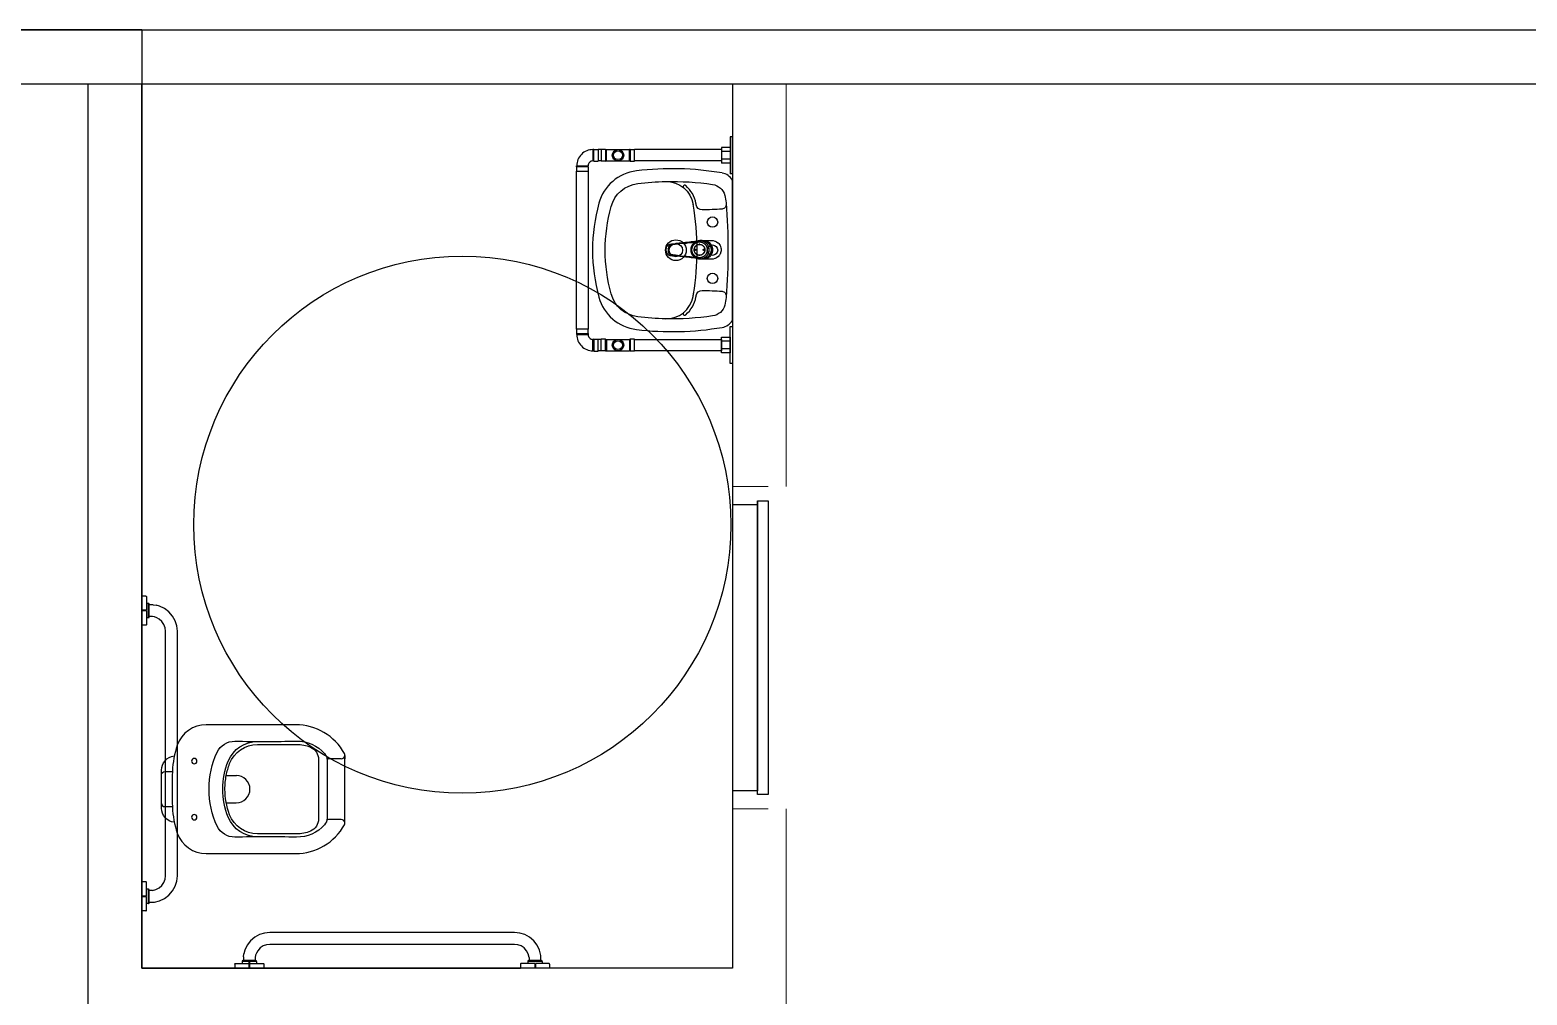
# Model space of a CAD drawing. Header units: inches. Extents: x -55 to 600, y -103 to 167.
# Drawn here: x 403.546 to 407.728, y 60.356 to 63.051 of the extents above; entities that cross this region are included whole.
import ezdxf

# ---------------------------------------------------------------- set-up
doc = ezdxf.new("R2010")
doc.units = ezdxf.units.IN
doc.header["$MEASUREMENT"] = 0
doc.linetypes.add('CONTINU', pattern=[0])
doc.layers.add('01', color=7, linetype='Continuous')

msp = doc.modelspace()

# ---------------------------------------------------------------- linework, layer by layer
for p, q in [((385.5511, 63.0509), (443.0511, 63.0509)), ((399.499, 63.0509), (403.8582, 63.0509)), ((403.8582, 63.0509), (399.499, 63.0509)), ((403.8582, 63.0509), (403.8582, 60.4309)), ((385.5511, 62.9009), (443.0511, 62.9009)), ((403.7082, 62.9009), (403.7082, 57.6609)), ((403.8582, 62.9009), (403.8582, 60.4309))]:
    msp.add_line(p, q)
at = {"color": 0}
for p, q in [((405.5082, 62.7524), (405.5022, 62.7524)), ((405.5022, 62.7524), (405.5022, 62.6494)), ((405.1211, 62.7175), (405.1186, 62.7168)), ((405.1186, 62.7168), (405.1186, 62.6851)), ((405.1211, 62.6844), (405.1186, 62.6851)), ((405.1211, 62.6844), (405.1211, 62.7175)), ((405.1211, 62.7175), (405.1331, 62.7175)), ((405.1331, 62.7175), (405.1331, 62.6844)), ((405.1421, 62.7168), (405.1331, 62.7168)), ((405.1421, 62.685), (405.1331, 62.685)), ((405.1541, 62.7175), (405.1421, 62.7175)), ((405.1421, 62.7175), (405.1421, 62.6844)), ((405.1541, 62.7175), (405.1541, 62.6844)), ((405.1541, 62.7175), (405.1566, 62.7168)), ((405.1541, 62.6844), (405.1566, 62.685)), ((405.1566, 62.685), (405.1566, 62.7168)), ((405.1566, 62.7168), (405.2206, 62.7168)), ((405.1566, 62.685), (405.2206, 62.685)), ((405.2231, 62.7175), (405.2206, 62.7168)), ((405.2206, 62.685), (405.2206, 62.7168)), ((405.223, 62.6844), (405.2206, 62.685)), ((405.2231, 62.7175), (405.2351, 62.7175)), ((405.2231, 62.7175), (405.2231, 62.6844)), ((405.2351, 62.6844), (405.2351, 62.7175)), ((405.4782, 62.7168), (405.2351, 62.7168)), ((405.4782, 62.685), (405.2351, 62.685)), ((405.5022, 62.7228), (405.4782, 62.7228)), ((405.4782, 62.7228), (405.4782, 62.679)), ((405.5022, 62.7119), (405.4782, 62.7119)), ((405.5022, 62.69), (405.4782, 62.69)), ((405.0725, 62.6689), (405.0732, 62.6715)), ((405.1057, 62.6689), (405.0725, 62.6689)), ((405.0725, 62.6689), (405.0725, 62.6569)), ((405.0725, 62.6569), (405.1057, 62.6569)), ((405.0732, 62.6715), (405.105, 62.6715)), ((405.1057, 62.6689), (405.105, 62.6715)), ((405.1057, 62.6689), (405.1057, 62.6569)), ((405.1211, 62.6844), (405.1331, 62.6844)), ((405.1541, 62.6844), (405.1421, 62.6844)), ((405.2231, 62.6844), (405.2351, 62.6844)), ((405.5022, 62.679), (405.4782, 62.679)), ((405.5082, 62.6494), (405.5022, 62.6494)), ((405.0725, 62.2029), (405.0732, 62.2004)), ((405.0732, 62.2004), (405.105, 62.2004)), ((405.1057, 62.2029), (405.105, 62.2004)), ((405.1211, 62.1875), (405.1186, 62.1868)), ((405.1186, 62.155), (405.1186, 62.1868)), ((405.1211, 62.1875), (405.1211, 62.1543)), ((405.1211, 62.1875), (405.1331, 62.1875)), ((405.1331, 62.1543), (405.1331, 62.1875)), ((405.1421, 62.1868), (405.1331, 62.1868)), ((405.1421, 62.1544), (405.1421, 62.1875)), ((405.1541, 62.1875), (405.1421, 62.1875)), ((405.1541, 62.1875), (405.1566, 62.1868)), ((405.1541, 62.1544), (405.1541, 62.1875)), ((405.1566, 62.1868), (405.2206, 62.1868)), ((405.1566, 62.1868), (405.1566, 62.155)), ((405.223, 62.1874), (405.2206, 62.1868)), ((405.2206, 62.1868), (405.2206, 62.155)), ((405.2231, 62.1544), (405.2231, 62.1875)), ((405.1211, 62.1543), (405.1186, 62.155)), ((405.1211, 62.1543), (405.1331, 62.1543)), ((405.1421, 62.155), (405.1331, 62.155)), ((405.1541, 62.1544), (405.1421, 62.1544)), ((405.1541, 62.1544), (405.1566, 62.155)), ((405.1566, 62.155), (405.2206, 62.155)), ((405.2231, 62.1544), (405.2206, 62.155)), ((405.5022, 62.1819), (405.4782, 62.1819)), ((405.5022, 62.16), (405.4782, 62.16))]:
    msp.add_line(p, q, dxfattribs=at)
at = {"ltscale": 3}
msp.add_line((405.5082, 62.6494), (405.5082, 62.7524), dxfattribs=at)
for points in [[(398.1482, 62.9009), (403.7082, 62.9009)], [(403.8582, 62.9009), (405.5082, 62.9009)], [(405.6582, 62.9009), (407.7279, 62.9009)]]:
    msp.add_lwpolyline(points)
for points in [[(405.0732, 62.6569), (405.105, 62.6569), (405.105, 62.2149), (405.0732, 62.2149)], [(405.2231, 62.1544), (405.2351, 62.1544), (405.2351, 62.1875), (405.2231, 62.1875)], [(405.2351, 62.1868), (405.4782, 62.1868), (405.4782, 62.155), (405.2351, 62.155)]]:
    msp.add_lwpolyline(points, close=True, dxfattribs=at)
for points in [[(405.4793, 62.6515, 0.072907), (405.24, 62.6574, 0.3044), (405.1352, 62.567, 0.067106), (405.1175, 62.4359, 0.067106), (405.1352, 62.3048, 0.3044), (405.24, 62.2144, 0.072907), (405.4793, 62.2204)], [(405.4797, 62.2204, 0.219089), (405.5082, 62.24), (405.5082, 62.4359), (405.5082, 62.6319, 0.219089), (405.4797, 62.6514)], [(405.3217, 62.6276, -0.375471), (405.3986, 62.5634)], [(405.4909, 62.5641, -0.414698), (405.4794, 62.5508, -0.016843), (405.4237, 62.5484, -0.366077), (405.4073, 62.5621, 0.001782), (405.4064, 62.5668, 0.174065), (405.3777, 62.6161, 1.00211), (405.3719, 62.6102)], [(405.3996, 62.3142, 0.045632), (405.4094, 62.4359, 0.048033), (405.3985, 62.564)], [(405.3217, 62.2442, 0.368026), (405.3983, 62.3065, 0.004431), (405.4003, 62.3182)], [(405.3719, 62.2616, 1.00211), (405.3777, 62.2557, 0.174065), (405.4064, 62.305, 0.001782), (405.4073, 62.3098, -0.366077), (405.4237, 62.3234, -0.016844), (405.4794, 62.3211, -0.414698), (405.4909, 62.3077)]]:
    msp.add_lwpolyline(points, format="xyb")
for points in [[(405.4958, 62.4359, -0.019965), (405.4905, 62.3039, -0.043001), (405.487, 62.2828, -0.302465), (405.4529, 62.2522, -0.041693), (405.3217, 62.2442, -0.024671), (405.244, 62.2498, -0.304374), (405.1693, 62.3143, -0.067046), (405.1529, 62.4359, -0.067046), (405.1693, 62.5576, -0.304374), (405.244, 62.622, -0.02467), (405.3217, 62.6276, -0.041693), (405.4529, 62.6196, -0.302465), (405.487, 62.589, -0.043001), (405.4905, 62.568, -0.019965)], [(405.4671, 62.5145, -1), (405.4381, 62.5145, -1)], [(405.3793, 62.4359, -1), (405.3213, 62.4359, -1)], [(405.3689, 62.4359, -1), (405.3317, 62.4359, -1)], [(405.4671, 62.4359, -1), (405.4381, 62.4359, -1)], [(405.4671, 62.3573, -1), (405.4381, 62.3573, -1)]]:
    msp.add_lwpolyline(points, format="xyb", close=True)
at = {"linetype": 'CONTINU'}
for points in [[(405.324, 62.4307), (405.3238, 62.4316), (405.3237, 62.4324), (405.3236, 62.4333), (405.3236, 62.4341), (405.3236, 62.4351), (405.3236, 62.436), (405.3236, 62.437), (405.3236, 62.4379), (405.3236, 62.4389), (405.3236, 62.4398), (405.3236, 62.4406), (405.3237, 62.4415), (405.3238, 62.4423), (405.324, 62.4433), (405.3243, 62.4441), (405.3245, 62.4447), (405.3246, 62.445), (405.3249, 62.4456), (405.325, 62.4458), (405.3254, 62.4466), (405.3259, 62.4473), (405.3262, 62.4477), (405.3264, 62.448), (405.3267, 62.4483), (405.327, 62.4486), (405.3276, 62.4492), (405.3283, 62.4498), (405.3287, 62.4501), (405.3289, 62.4503), (405.3291, 62.4504), (405.3296, 62.4507), (405.3302, 62.4511), (405.331, 62.4515), (405.3317, 62.4519)], [(405.3237, 62.4332), (405.3236, 62.4336), (405.3236, 62.4341), (405.3236, 62.4347), (405.3236, 62.4355), (405.3236, 62.4361), (405.3236, 62.437), (405.3236, 62.4385), (405.3236, 62.4392), (405.3236, 62.4398), (405.3236, 62.4403), (405.3237, 62.4407)], [(405.3237, 62.4415), (405.3238, 62.4418), (405.3238, 62.4421), (405.3239, 62.4424), (405.324, 62.4433)], [(405.3297, 62.4433), (405.3295, 62.4428), (405.3294, 62.4425), (405.3294, 62.4423), (405.3293, 62.4418), (405.3292, 62.4412), (405.3291, 62.4407), (405.3291, 62.4404), (405.3291, 62.44), (405.3291, 62.4395), (405.3291, 62.4392), (405.3291, 62.4389), (405.3291, 62.4377), (405.3291, 62.437), (405.3291, 62.4366), (405.3291, 62.4357), (405.3291, 62.4351), (405.3291, 62.4347), (405.3291, 62.4344), (405.3291, 62.434), (405.3291, 62.4335), (405.3291, 62.4332), (405.3292, 62.4327), (405.3293, 62.4322), (405.3294, 62.4317), (405.3294, 62.4314), (405.3295, 62.4311), (405.3297, 62.4306)], [(405.3303, 62.4448), (405.3305, 62.4453), (405.3308, 62.4458), (405.3311, 62.4462), (405.3313, 62.4466), (405.3316, 62.447), (405.3318, 62.4473), (405.332, 62.4474), (405.3323, 62.4478), (405.3324, 62.448), (405.3327, 62.4482), (405.3331, 62.4486), (405.3336, 62.449), (405.3341, 62.4493), (405.3345, 62.4496), (405.3346, 62.4497), (405.335, 62.4499), (405.3354, 62.4501), (405.3358, 62.4503), (405.3362, 62.4505)], [(405.3326, 62.4522), (405.3334, 62.4524), (405.3342, 62.4526), (405.3351, 62.4528), (405.3358, 62.4529), (405.3377, 62.453), (405.3395, 62.4532), (405.3413, 62.4534), (405.3431, 62.4535), (405.3455, 62.4538), (405.3479, 62.454)], [(405.3571, 62.4532), (405.353, 62.4527), (405.3512, 62.4525), (405.3493, 62.4523), (405.3473, 62.4521), (405.3454, 62.4519), (405.3434, 62.4517), (405.3415, 62.4515), (405.3395, 62.4513), (405.3389, 62.4512), (405.3383, 62.4511), (405.3378, 62.451), (405.3372, 62.4509)], [(405.399, 62.4596), (405.3977, 62.4594), (405.3963, 62.4592), (405.3956, 62.4592), (405.3942, 62.459), (405.3927, 62.4588), (405.3882, 62.4583), (405.3838, 62.4578), (405.3793, 62.4573), (405.377, 62.4571), (405.3748, 62.4568), (405.3725, 62.4565), (405.3703, 62.4563), (405.3659, 62.4558), (405.362, 62.4554), (405.3597, 62.4551), (405.3573, 62.4549), (405.355, 62.4547), (405.3526, 62.4544)], [(405.3761, 62.4554), (405.3799, 62.4559), (405.383, 62.4562), (405.3898, 62.457), (405.3933, 62.4574), (405.394, 62.4574), (405.3946, 62.4575)], [(405.4032, 62.4581), (405.3987, 62.4576), (405.3982, 62.4576), (405.3977, 62.4575), (405.3971, 62.4575), (405.3965, 62.4575), (405.3959, 62.4575), (405.3953, 62.4575)], [(405.4172, 62.4216), (405.4172, 62.4217), (405.4163, 62.4217), (405.4143, 62.4219), (405.4135, 62.422), (405.4123, 62.4223), (405.4107, 62.4229), (405.4104, 62.423), (405.4087, 62.4239), (405.4082, 62.4243), (405.4071, 62.4251), (405.406, 62.4262), (405.4057, 62.4265), (405.4045, 62.428), (405.4041, 62.4285), (405.4035, 62.4296), (405.4028, 62.4311), (405.4027, 62.4314), (405.4021, 62.4332), (405.4019, 62.434), (405.4018, 62.4351), (405.4017, 62.437), (405.4018, 62.4391), (405.4019, 62.4399), (405.4022, 62.4412), (405.4028, 62.4428), (405.4029, 62.4431), (405.4038, 62.4449), (405.4041, 62.4454), (405.4049, 62.4466), (405.406, 62.4478), (405.4062, 62.448), (405.4077, 62.4493), (405.4082, 62.4497), (405.4093, 62.4504), (405.4107, 62.4511), (405.411, 62.4512), (405.4127, 62.4518), (405.4135, 62.4519), (405.4145, 62.4521), (405.4163, 62.4522)], [(405.4046, 62.4386), (405.4049, 62.4385), (405.4051, 62.4385), (405.4052, 62.4384), (405.4053, 62.4384), (405.4055, 62.4383), (405.4057, 62.4381), (405.4059, 62.4379), (405.406, 62.4377), (405.406, 62.4376), (405.4061, 62.4375), (405.4061, 62.4372), (405.4062, 62.437), (405.4061, 62.4367), (405.4061, 62.4365), (405.406, 62.4364), (405.406, 62.4362), (405.4059, 62.436), (405.4057, 62.4358), (405.4055, 62.4357), (405.4053, 62.4356), (405.4052, 62.4355), (405.4051, 62.4355), (405.4049, 62.4354), (405.4046, 62.4354), (405.4044, 62.4354), (405.4041, 62.4355), (405.404, 62.4355), (405.4039, 62.4356), (405.4037, 62.4357), (405.4035, 62.4358), (405.4034, 62.436), (405.4033, 62.4362), (405.4032, 62.4364), (405.4032, 62.4365), (405.4031, 62.4367), (405.4031, 62.437), (405.4031, 62.4372), (405.4032, 62.4375), (405.4032, 62.4376), (405.4033, 62.4377), (405.4034, 62.4379), (405.4035, 62.4381), (405.4037, 62.4383), (405.4039, 62.4384)], [(405.404, 62.4384), (405.4041, 62.4385), (405.4044, 62.4385)], [(405.4163, 62.4522), (405.4172, 62.4522), (405.4172, 62.4523)], [(405.4163, 62.4522), (405.4184, 62.4521), (405.4192, 62.4519), (405.4204, 62.4516), (405.4219, 62.4511), (405.4222, 62.4509), (405.424, 62.45), (405.4245, 62.4497), (405.4256, 62.4488), (405.4267, 62.4478), (405.427, 62.4475), (405.4282, 62.446), (405.4285, 62.4454), (405.4292, 62.4443), (405.4299, 62.4428), (405.43, 62.4426), (405.4305, 62.4407), (405.4307, 62.4399), (405.4309, 62.4389), (405.431, 62.437), (405.4309, 62.4348), (405.4307, 62.434), (405.4304, 62.4328), (405.4299, 62.4311), (405.4298, 62.4308), (405.4288, 62.429), (405.4285, 62.4285), (405.4277, 62.4274), (405.4267, 62.4262), (405.4264, 62.4259), (405.425, 62.4246), (405.4245, 62.4243), (405.4234, 62.4236), (405.4219, 62.4229), (405.4217, 62.4228), (405.4199, 62.4222), (405.4192, 62.422), (405.4181, 62.4218), (405.4163, 62.4217)], [(405.4238, 62.4629), (405.4176, 62.4629)], [(405.4198, 62.4628), (405.4486, 62.4628), (405.4541, 62.4627), (405.4546, 62.4626), (405.4593, 62.4615), (405.4597, 62.4614), (405.464, 62.4594), (405.4642, 62.4593), (405.4675, 62.4569), (405.4684, 62.4561), (405.4702, 62.4543), (405.472, 62.4521), (405.4724, 62.4515), (405.4741, 62.4487), (405.4746, 62.4475), (405.4753, 62.4458), (405.4762, 62.4429), (405.4763, 62.4424), (405.4767, 62.4399), (405.4769, 62.437), (405.4767, 62.434), (405.4763, 62.4315), (405.4762, 62.431), (405.4753, 62.4281), (405.4746, 62.4264), (405.4741, 62.4253), (405.4724, 62.4224), (405.472, 62.4218), (405.4702, 62.4197), (405.4684, 62.4178), (405.4675, 62.417), (405.4642, 62.4147), (405.464, 62.4146), (405.4597, 62.4126), (405.4593, 62.4124), (405.4546, 62.4113), (405.4541, 62.4112), (405.4486, 62.4111), (405.4198, 62.4111)], [(405.4263, 62.4628), (405.4261, 62.4627), (405.4266, 62.4628), (405.4281, 62.4629), (405.4297, 62.4629), (405.4311, 62.4628), (405.4316, 62.4627), (405.4328, 62.4625), (405.4343, 62.4622), (405.4354, 62.4619), (405.4357, 62.4618), (405.4365, 62.4615), (405.4371, 62.4613), (405.4384, 62.4607), (405.4395, 62.4601), (405.4396, 62.46), (405.4408, 62.4594), (405.4409, 62.4593), (405.4418, 62.4587), (405.4432, 62.4576), (405.4439, 62.457), (405.4449, 62.4561), (405.4457, 62.4552), (405.4464, 62.4544), (405.4473, 62.4534), (405.4481, 62.4521), (405.4486, 62.4514), (405.449, 62.4507), (405.4497, 62.4494), (405.4506, 62.4475), (405.4506, 62.4474), (405.451, 62.4464), (405.4514, 62.4453), (405.4519, 62.4433), (405.4521, 62.4424), (405.4522, 62.4418), (405.4523, 62.4412), (405.4526, 62.4391), (405.4527, 62.437), (405.4526, 62.4349), (405.4523, 62.4328), (405.4522, 62.4321), (405.4521, 62.4315), (405.4519, 62.4307), (405.4514, 62.4286), (405.451, 62.4275), (405.4506, 62.4266), (405.4506, 62.4264), (405.4497, 62.4245), (405.449, 62.4233), (405.4486, 62.4225), (405.4481, 62.4218), (405.4473, 62.4206), (405.4464, 62.4195), (405.4457, 62.4187), (405.4449, 62.4178), (405.4439, 62.4169), (405.4432, 62.4163), (405.4418, 62.4153), (405.4409, 62.4147), (405.4408, 62.4146), (405.4396, 62.4139), (405.4395, 62.4138), (405.4384, 62.4133), (405.4371, 62.4127), (405.4365, 62.4124), (405.4357, 62.4122), (405.4354, 62.4121), (405.4343, 62.4117), (405.4328, 62.4114), (405.4316, 62.4112), (405.4311, 62.4112), (405.4297, 62.4111), (405.4281, 62.411), (405.4266, 62.4111), (405.4262, 62.4112), (405.4263, 62.4112)], [(405.4266, 62.4376), (405.4267, 62.4377), (405.4268, 62.4379), (405.4269, 62.4381), (405.4271, 62.4383), (405.4273, 62.4384), (405.4274, 62.4384), (405.4275, 62.4385), (405.4278, 62.4385), (405.428, 62.4386), (405.4283, 62.4385), (405.4285, 62.4385), (405.4286, 62.4384), (405.4287, 62.4384), (405.4289, 62.4383), (405.4291, 62.4381), (405.4293, 62.4379), (405.4294, 62.4377), (405.4294, 62.4376), (405.4295, 62.4375), (405.4295, 62.4372), (405.4296, 62.437), (405.4295, 62.4367), (405.4295, 62.4365), (405.4294, 62.4364), (405.4294, 62.4362), (405.4293, 62.436), (405.4291, 62.4358), (405.4289, 62.4357), (405.4287, 62.4356), (405.4286, 62.4355), (405.4285, 62.4355), (405.4283, 62.4354), (405.428, 62.4354), (405.4278, 62.4354), (405.4275, 62.4355), (405.4274, 62.4355), (405.4273, 62.4356), (405.4271, 62.4357), (405.4269, 62.4358), (405.4268, 62.436), (405.4267, 62.4362), (405.4266, 62.4364), (405.4266, 62.4365), (405.4265, 62.4367), (405.4265, 62.437), (405.4265, 62.4372), (405.4266, 62.4375)], [(405.4408, 62.418), (405.4409, 62.4181), (405.4412, 62.4183), (405.4435, 62.4204), (405.4436, 62.4205), (405.4454, 62.4226), (405.4459, 62.4232), (405.4464, 62.424), (405.4469, 62.4249), (405.4477, 62.4264), (405.4481, 62.4273), (405.4485, 62.428), (405.449, 62.4296), (405.4491, 62.4298), (405.4497, 62.432), (405.4497, 62.4324), (405.4499, 62.4333), (405.45, 62.4345), (405.4502, 62.437), (405.45, 62.4395), (405.4499, 62.4406), (405.4497, 62.4415), (405.4497, 62.4419), (405.4491, 62.4442), (405.449, 62.4443), (405.4485, 62.4459), (405.4481, 62.4467), (405.4477, 62.4476), (405.4469, 62.449), (405.4464, 62.4499), (405.4459, 62.4507), (405.4454, 62.4513), (405.4436, 62.4535), (405.4435, 62.4535), (405.4412, 62.4556), (405.4409, 62.4559), (405.4408, 62.4559)], [(405.3237, 62.4325), (405.3238, 62.4322), (405.3238, 62.4319), (405.3239, 62.4316), (405.324, 62.4307), (405.3243, 62.4298), (405.3245, 62.4292), (405.3246, 62.429), (405.3249, 62.4283), (405.325, 62.4282), (405.3254, 62.4274), (405.3259, 62.4267), (405.3262, 62.4262), (405.3264, 62.426), (405.3267, 62.4256), (405.327, 62.4253), (405.3276, 62.4247), (405.3283, 62.4241), (405.3287, 62.4238), (405.3289, 62.4237), (405.3291, 62.4235), (405.3296, 62.4232), (405.3302, 62.4228), (405.331, 62.4224), (405.3317, 62.4221)], [(405.3362, 62.4234), (405.3358, 62.4236), (405.3354, 62.4238), (405.335, 62.424), (405.3346, 62.4243), (405.3345, 62.4243), (405.3341, 62.4246), (405.3336, 62.425), (405.3331, 62.4253), (405.3327, 62.4257), (405.3324, 62.426), (405.3323, 62.4261), (405.332, 62.4265), (405.3318, 62.4267), (405.3316, 62.4269), (405.3313, 62.4273), (405.3311, 62.4277), (405.3308, 62.4281), (405.3305, 62.4286), (405.3303, 62.4291)], [(405.3326, 62.4218), (405.3334, 62.4215), (405.3342, 62.4213), (405.3351, 62.4212), (405.3358, 62.4211), (405.3377, 62.4209), (405.3395, 62.4207), (405.3413, 62.4206), (405.3431, 62.4204), (405.3455, 62.4202)], [(405.359, 62.4205), (405.3551, 62.421), (405.353, 62.4212), (405.3512, 62.4214), (405.3493, 62.4216), (405.3473, 62.4219), (405.3454, 62.4221), (405.3434, 62.4223), (405.3415, 62.4225), (405.3395, 62.4226), (405.3389, 62.4227), (405.3383, 62.4228), (405.3378, 62.4229), (405.3372, 62.4231)], [(405.399, 62.4144), (405.3977, 62.4145), (405.3963, 62.4147), (405.3956, 62.4148), (405.3942, 62.4149), (405.3927, 62.4151), (405.3882, 62.4156), (405.3838, 62.4161), (405.3793, 62.4166), (405.377, 62.4169), (405.3748, 62.4171), (405.3725, 62.4174), (405.3703, 62.4176), (405.3659, 62.4182), (405.362, 62.4186), (405.3597, 62.4188), (405.3573, 62.419), (405.355, 62.4193), (405.3526, 62.4195)], [(405.3946, 62.4165), (405.394, 62.4165), (405.3933, 62.4165), (405.3898, 62.4169), (405.3864, 62.4173), (405.3799, 62.4181), (405.3761, 62.4185)], [(405.3953, 62.4165), (405.3962, 62.4164), (405.3969, 62.4164), (405.3971, 62.4164), (405.3977, 62.4164), (405.3982, 62.4164), (405.3987, 62.4164), (405.4032, 62.4158)], [(405.3973, 62.4219), (405.3973, 62.4219)], [(405.3998, 62.4188), (405.3998, 62.4186)], [(405.4238, 62.411), (405.4176, 62.411)], [(403.8582, 61.4699), (403.8582, 61.3886)], [(403.8694, 61.4699), (403.8582, 61.4699)], [(403.8714, 61.4308), (403.8582, 61.4308)], [(403.8613, 61.4308), (403.8613, 61.4292)], [(403.8694, 61.4699), (403.8704, 61.4696)], [(403.8704, 61.4696), (403.8712, 61.4688)], [(403.8712, 61.4688), (403.8714, 61.4678)], [(403.8714, 61.4678), (403.8714, 61.4308)], [(403.8773, 61.4493), (403.8714, 61.4493)], [(403.8773, 61.4095), (403.8773, 61.4493)], [(403.8783, 61.449), (403.8773, 61.4493)], [(403.8791, 61.4483), (403.8783, 61.449)], [(403.8793, 61.4473), (403.8791, 61.4483)], [(403.8793, 61.4115), (403.8793, 61.4473)], [(403.8901, 61.4455), (403.8793, 61.4459)], [(403.9083, 61.442), (403.8987, 61.4443)], [(403.9221, 61.4354), (403.9083, 61.442)], [(403.9345, 61.426), (403.9221, 61.4354)], [(403.8714, 61.4292), (403.8582, 61.4292)], [(403.8694, 61.3886), (403.8582, 61.3886)], [(403.8704, 61.3889), (403.8694, 61.3886)], [(403.8712, 61.3896), (403.8704, 61.3889)], [(403.8714, 61.3907), (403.8712, 61.3896)], [(403.8714, 61.4292), (403.8714, 61.3907)], [(403.8773, 61.4095), (403.8714, 61.4095)], [(403.8773, 61.4095), (403.8783, 61.4098)], [(403.8783, 61.4098), (403.8791, 61.4105)], [(403.8791, 61.4105), (403.8793, 61.4115)], [(403.8886, 61.4129), (403.8793, 61.4129)], [(403.9148, 61.399), (403.9071, 61.406)], [(403.9205, 61.3905), (403.9148, 61.399)], [(403.9237, 61.3814), (403.9205, 61.3905)], [(403.9447, 61.4142), (403.9345, 61.426)], [(403.952, 61.4009), (403.9447, 61.4142)], [(403.9563, 61.3867), (403.952, 61.4009)], [(403.9248, 61.3723), (403.9237, 61.3814)], [(403.9248, 60.6886), (403.9248, 61.3723)], [(403.9578, 61.3723), (403.9563, 61.3867)], [(403.9578, 60.6886), (403.9578, 61.3723)], [(403.9205, 60.6704), (403.9237, 60.6794)], [(403.9237, 60.6794), (403.9248, 60.6886)], [(403.9563, 60.6741), (403.9578, 60.6886)], [(403.8582, 60.591), (403.8582, 60.6722)], [(403.8694, 60.6722), (403.8582, 60.6722)], [(403.8704, 60.672), (403.8694, 60.6722)], [(403.8712, 60.6712), (403.8704, 60.672)], [(403.8714, 60.6702), (403.8712, 60.6712)], [(403.8714, 60.6316), (403.8714, 60.6702)], [(403.8773, 60.6514), (403.8714, 60.6514)], [(403.8773, 60.6116), (403.8773, 60.6514)], [(403.8783, 60.6511), (403.8773, 60.6514)], [(403.8791, 60.6504), (403.8783, 60.6511)], [(403.8793, 60.6494), (403.8791, 60.6504)], [(403.8793, 60.6136), (403.8793, 60.6494)], [(403.8886, 60.6479), (403.8793, 60.6479)], [(403.8886, 60.6479), (403.898, 60.6502)], [(403.898, 60.6502), (403.9071, 60.6549)], [(403.9071, 60.6549), (403.9148, 60.6619)], [(403.9148, 60.6619), (403.9205, 60.6704)], [(403.9345, 60.6348), (403.9447, 60.6466)], [(403.9447, 60.6466), (403.952, 60.66)], [(403.952, 60.66), (403.9563, 60.6741)], [(403.8714, 60.6316), (403.8582, 60.6316)], [(403.8714, 60.6301), (403.8582, 60.6301)], [(403.8613, 60.6301), (403.8613, 60.6316)], [(403.8714, 60.593), (403.8714, 60.6301)], [(403.8773, 60.6116), (403.8714, 60.6116)], [(403.8773, 60.6116), (403.8783, 60.6119)], [(403.8783, 60.6119), (403.8791, 60.6126)], [(403.8791, 60.6126), (403.8793, 60.6136)], [(403.8793, 60.615), (403.8939, 60.6155)], [(403.8939, 60.6155), (403.9083, 60.6189)], [(403.9083, 60.6189), (403.9221, 60.6254)], [(403.9221, 60.6254), (403.9345, 60.6348)], [(403.8694, 60.591), (403.8582, 60.591)], [(403.8694, 60.591), (403.8704, 60.5913)], [(403.8704, 60.5913), (403.8712, 60.592)], [(403.8712, 60.592), (403.8714, 60.593)], [(404.174, 60.5173), (404.1622, 60.5072)], [(404.1874, 60.5247), (404.174, 60.5173)], [(404.2015, 60.529), (404.1874, 60.5247)], [(404.216, 60.5305), (404.2015, 60.529)], [(404.8996, 60.5305), (404.216, 60.5305)], [(404.9141, 60.529), (404.8996, 60.5305)], [(404.9283, 60.5247), (404.9141, 60.529)], [(404.9416, 60.5173), (404.9283, 60.5247)], [(404.9534, 60.5072), (404.9416, 60.5173)], [(404.1463, 60.481), (404.144, 60.4714)], [(404.1528, 60.4948), (404.1463, 60.481)], [(404.1622, 60.5072), (404.1528, 60.4948)], [(404.1893, 60.4875), (404.1823, 60.4797)], [(404.1977, 60.4931), (404.1893, 60.4875)], [(404.2068, 60.4964), (404.1977, 60.4931)], [(404.216, 60.4975), (404.2068, 60.4964)], [(404.8996, 60.4975), (404.216, 60.4975)], [(404.9088, 60.4964), (404.8996, 60.4975)], [(404.9179, 60.4931), (404.9088, 60.4964)], [(404.9264, 60.4875), (404.9179, 60.4931)], [(404.9333, 60.4797), (404.9264, 60.4875)], [(404.9381, 60.4707), (404.9333, 60.4797)], [(404.9403, 60.4612), (404.9381, 60.4707)], [(404.9628, 60.4948), (404.9534, 60.5072)], [(404.9693, 60.481), (404.9628, 60.4948)], [(404.9728, 60.4666), (404.9693, 60.481)], [(403.8582, 60.4309), (404.916, 60.4309)], [(404.1184, 60.4421), (404.1187, 60.4431)], [(404.1184, 60.4421), (404.1184, 60.4309)], [(404.1187, 60.4431), (404.1194, 60.4438)], [(404.1194, 60.4438), (404.1204, 60.4441)], [(404.1204, 60.4441), (404.1575, 60.4441)], [(404.1392, 60.451), (404.139, 60.45)], [(404.1788, 60.45), (404.139, 60.45)], [(404.139, 60.45), (404.139, 60.4441)], [(404.14, 60.4517), (404.1392, 60.451)], [(404.141, 60.452), (404.14, 60.4517)], [(404.1767, 60.452), (404.141, 60.452)], [(404.1427, 60.4628), (404.1423, 60.452)], [(404.1575, 60.45), (404.1575, 60.4309)], [(404.1575, 60.4339), (404.159, 60.4339)], [(404.159, 60.45), (404.159, 60.4309)], [(404.159, 60.4441), (404.1976, 60.4441)], [(404.1753, 60.4612), (404.1753, 60.452)], [(404.1778, 60.4517), (404.1767, 60.452)], [(404.1785, 60.451), (404.1778, 60.4517)], [(404.1788, 60.45), (404.1785, 60.451)], [(404.1788, 60.45), (404.1788, 60.4441)], [(404.1976, 60.4441), (404.1986, 60.4438)], [(404.1986, 60.4438), (404.1993, 60.4431)], [(404.1993, 60.4431), (404.1996, 60.4421)], [(404.1996, 60.4421), (404.1996, 60.4309)], [(404.9163, 60.4431), (404.916, 60.4421)], [(404.916, 60.4421), (404.916, 60.4309)], [(404.9972, 60.4309), (404.916, 60.4309)], [(404.917, 60.4438), (404.9163, 60.4431)], [(404.918, 60.4441), (404.917, 60.4438)], [(404.9566, 60.4441), (404.918, 60.4441)], [(404.9371, 60.451), (404.9369, 60.45)], [(404.9767, 60.45), (404.9369, 60.45)], [(404.9369, 60.45), (404.9369, 60.4441)], [(404.9379, 60.4517), (404.9371, 60.451)], [(404.9389, 60.452), (404.9379, 60.4517)], [(404.9746, 60.452), (404.9389, 60.452)], [(404.9403, 60.4612), (404.9403, 60.452)], [(404.9566, 60.4441), (404.9566, 60.4309)], [(404.9581, 60.4339), (404.9566, 60.4339)], [(404.9952, 60.4441), (404.9581, 60.4441)], [(404.9581, 60.4441), (404.9581, 60.4309)], [(404.9733, 60.452), (404.9728, 60.4666)], [(404.9757, 60.4517), (404.9746, 60.452)], [(404.9764, 60.451), (404.9757, 60.4517)], [(404.9767, 60.45), (404.9764, 60.451)], [(404.9767, 60.45), (404.9767, 60.4441)], [(404.9962, 60.4438), (404.9952, 60.4441)], [(404.997, 60.4431), (404.9962, 60.4438)], [(404.9972, 60.4421), (404.997, 60.4431)], [(404.9972, 60.4421), (404.9972, 60.4309)]]:
    msp.add_lwpolyline(points, dxfattribs=at)
at = {"color": 0}
msp.add_lwpolyline([(405.1057, 62.2029), (405.1057, 62.2149), (405.0725, 62.2149), (405.0725, 62.2029), (405.1057, 62.2029)], dxfattribs=at)
for points in [[(405.4782, 62.1928), (405.5022, 62.1928), (405.5022, 62.149), (405.4782, 62.149)], [(405.5082, 62.1194), (405.5022, 62.1194), (405.5022, 62.2224), (405.5082, 62.2224)]]:
    msp.add_lwpolyline(points, close=True, dxfattribs=at)
at = {"linetype": 'Continuous'}
for points in [[(403.8901, 61.4455), (403.8987, 61.4443)], [(403.8944, 61.412), (403.8886, 61.4129)], [(403.9006, 61.4097), (403.8944, 61.412)], [(403.9071, 61.406), (403.9006, 61.4097)], [(404.1427, 60.4628), (404.144, 60.4714)], [(404.1786, 60.4733), (404.1762, 60.467)], [(404.1823, 60.4797), (404.1786, 60.4733)], [(404.1762, 60.467), (404.1753, 60.4612)]]:
    msp.add_lwpolyline(points, dxfattribs=at)
at = {"color": 0}
for centre, radius in [((405.1886, 62.7009), 0.0159), ((405.1886, 62.7009), 0.0122), ((405.1886, 62.1709), 0.0159), ((405.1886, 62.1709), 0.0122)]:
    msp.add_circle(centre, radius, dxfattribs=at)
for centre, radius, start, end in [((405.1186, 62.6715), 0.0453, 89.998, 180.002), ((405.1186, 62.6715), 0.0136, 89.5263, 180), ((405.1186, 62.2004), 0.0453, 179.998, 270.002), ((405.1186, 62.2004), 0.0136, 180, 270.4737)]:
    msp.add_arc(centre, radius, start, end, dxfattribs=at)
at = {"linetype": 'CONTINU'}
for points, degree in [([(405.3237, 62.4415), (405.3237, 62.4412), (405.3237, 62.441), (405.3237, 62.4407)], 3), ([(405.3239, 62.4424), (405.3238, 62.4424), (405.3238, 62.4424), (405.3238, 62.4423)], 3), ([(405.3303, 62.4448), (405.33, 62.4443), (405.3298, 62.4438), (405.3297, 62.4433)], 3), ([(405.3317, 62.4519), (405.332, 62.452), (405.3323, 62.4521), (405.3326, 62.4522)], 3), ([(405.3372, 62.4509), (405.3369, 62.4507), (405.3366, 62.4506), (405.3362, 62.4505)], 3), ([(405.3526, 62.4544), (405.3511, 62.4543), (405.3495, 62.4541), (405.3479, 62.454)], 3), ([(405.3761, 62.4554), (405.3698, 62.4547), (405.3634, 62.4539), (405.3571, 62.4532)], 3), ([(405.3926, 62.437), (405.3926, 62.4394), (405.3929, 62.4419), (405.3935, 62.4442), (405.3943, 62.4464), (405.3953, 62.4485)], 5), ([(405.3953, 62.4254), (405.3942, 62.4276), (405.3934, 62.4299), (405.3929, 62.4323), (405.3926, 62.4346), (405.3926, 62.437)], 5), ([(405.3953, 62.4575), (405.395, 62.4575), (405.3948, 62.4575), (405.3946, 62.4575)], 3), ([(405.3952, 62.437), (405.3952, 62.4442), (405.3981, 62.451), (405.403, 62.4562), (405.4095, 62.4591), (405.4165, 62.4591)], 5), ([(405.3954, 62.4487), (405.3953, 62.4487), (405.3952, 62.4487), (405.3952, 62.4487), (405.3952, 62.4486), (405.3953, 62.4485)], 5), ([(405.4165, 62.4148), (405.4095, 62.4148), (405.403, 62.4178), (405.3981, 62.4229), (405.3952, 62.4297), (405.3952, 62.437)], 5), ([(405.3954, 62.4487), (405.398, 62.4541), (405.402, 62.4584), (405.4068, 62.4614), (405.4121, 62.4629), (405.4176, 62.4629)], 5), ([(405.3973, 62.452), (405.3973, 62.452), (405.3973, 62.4521), (405.3973, 62.4521)], 3), ([(405.4073, 62.4606), (405.4045, 62.4602), (405.4018, 62.4599), (405.399, 62.4596)], 3), ([(405.4016, 62.437), (405.4016, 62.4374), (405.4017, 62.4379), (405.4017, 62.4384), (405.4017, 62.4389), (405.4018, 62.4393)], 5), ([(405.4016, 62.4372), (405.4016, 62.4371), (405.4016, 62.4371), (405.4016, 62.437), (405.4016, 62.437), (405.4016, 62.437)], 5), ([(405.4017, 62.4387), (405.4018, 62.4393), (405.4019, 62.4399), (405.402, 62.4404), (405.4021, 62.441), (405.4023, 62.4415)], 5), ([(405.4022, 62.4328), (405.4021, 62.4333), (405.4019, 62.4338), (405.4018, 62.4344), (405.4018, 62.4349), (405.4017, 62.4354)], 5), ([(405.4021, 62.4409), (405.4025, 62.4423), (405.403, 62.4436), (405.4036, 62.4449), (405.4044, 62.446), (405.4052, 62.447)], 5), ([(405.4046, 62.4462), (405.4063, 62.4486), (405.4085, 62.4504), (405.4111, 62.4517), (405.4137, 62.4523), (405.4164, 62.4523)], 5), ([(405.4168, 62.4523), (405.4164, 62.4523), (405.416, 62.4523), (405.4156, 62.4523), (405.4152, 62.4522), (405.4148, 62.4521)], 5), ([(405.4164, 62.4523), (405.4213, 62.4523), (405.4258, 62.4503), (405.4292, 62.4467), (405.4312, 62.442), (405.4312, 62.437)], 5), ([(405.4312, 62.437), (405.4312, 62.4319), (405.4292, 62.4272), (405.4258, 62.4237), (405.4213, 62.4216), (405.4164, 62.4216)], 5), ([(405.4165, 62.4591), (405.4235, 62.4591), (405.43, 62.4562), (405.4349, 62.451), (405.4378, 62.4442), (405.4378, 62.437)], 5), ([(405.4378, 62.437), (405.4378, 62.4297), (405.4349, 62.4229), (405.43, 62.4178), (405.4235, 62.4148), (405.4165, 62.4148)], 5), ([(405.4176, 62.4629), (405.4258, 62.4629), (405.4334, 62.4594), (405.4392, 62.4534), (405.4425, 62.4455), (405.4425, 62.437)], 5), ([(405.4425, 62.437), (405.4425, 62.4285), (405.4392, 62.4205), (405.4334, 62.4145), (405.4258, 62.411), (405.4176, 62.411)], 5), ([(405.4238, 62.4629), (405.432, 62.4629), (405.4396, 62.4594), (405.4454, 62.4534), (405.4487, 62.4455), (405.4487, 62.437)], 5), ([(405.4487, 62.437), (405.4487, 62.4285), (405.4454, 62.4205), (405.4396, 62.4145), (405.432, 62.411), (405.4238, 62.411)], 5), ([(405.4499, 62.437), (405.4499, 62.4409), (405.4491, 62.4447), (405.4476, 62.4482), (405.4454, 62.4512), (405.4428, 62.4537)], 5), ([(405.4499, 62.437), (405.4499, 62.433), (405.4491, 62.4292), (405.4476, 62.4257), (405.4454, 62.4227), (405.4428, 62.4202)], 5), ([(405.4433, 62.4531), (405.4485, 62.4477), (405.4513, 62.4404), (405.451, 62.4326), (405.4481, 62.4257), (405.4433, 62.4208)], 5), ([(405.4441, 62.4521), (405.4485, 62.4469), (405.4507, 62.4403), (405.4507, 62.4334), (405.4484, 62.427), (405.4441, 62.4219)], 5), ([(405.4486, 62.4447), (405.4483, 62.4454), (405.448, 62.4461), (405.4477, 62.4468), (405.4474, 62.4474), (405.447, 62.4481)], 5), ([(405.3237, 62.4325), (405.3237, 62.4327), (405.3237, 62.433), (405.3237, 62.4332)], 3), ([(405.3238, 62.4316), (405.3238, 62.4316), (405.3238, 62.4316), (405.3239, 62.4316)], 3), ([(405.3297, 62.4306), (405.3298, 62.4301), (405.33, 62.4296), (405.3303, 62.4291)], 3), ([(405.3317, 62.4221), (405.332, 62.422), (405.3323, 62.4219), (405.3326, 62.4218)], 3), ([(405.3362, 62.4234), (405.3366, 62.4233), (405.3369, 62.4232), (405.3372, 62.4231)], 3), ([(405.3526, 62.4195), (405.3503, 62.4197), (405.3479, 62.42), (405.3455, 62.4202)], 3), ([(405.359, 62.4205), (405.3647, 62.4199), (405.3704, 62.4192), (405.3761, 62.4185)], 3), ([(405.3946, 62.4165), (405.3948, 62.4165), (405.395, 62.4165), (405.3953, 62.4165)], 3), ([(405.3954, 62.4252), (405.3953, 62.4252), (405.3952, 62.4252), (405.3952, 62.4253), (405.3952, 62.4253), (405.3953, 62.4254)], 5), ([(405.4176, 62.411), (405.4118, 62.411), (405.4064, 62.4128), (405.4016, 62.4159), (405.3979, 62.4201), (405.3954, 62.4252)], 5), ([(405.4073, 62.4134), (405.4045, 62.4137), (405.4018, 62.414), (405.399, 62.4144)], 3), ([(405.4164, 62.4216), (405.4123, 62.4216), (405.4084, 62.4231), (405.4052, 62.4258), (405.403, 62.4294), (405.402, 62.4334)], 5), ([(405.4146, 62.4218), (405.4151, 62.4218), (405.4155, 62.4217), (405.4159, 62.4217), (405.4164, 62.4216), (405.4168, 62.4216)], 5), ([(405.4486, 62.4292), (405.4483, 62.4285), (405.448, 62.4278), (405.4477, 62.4272), (405.4474, 62.4265), (405.447, 62.4259)], 5)]:
    msp.add_open_spline(points, degree=degree, dxfattribs=at)
at = {"layer": '01', "lineweight": 0}
for p, q in [((405.6582, 63.0509), (403.7082, 63.0509)), ((405.5082, 62.9009), (403.8582, 62.9009)), ((403.8582, 62.9009), (403.8582, 60.4309)), ((405.5082, 61.7759), (405.5082, 62.9009)), ((405.6582, 61.7759), (405.6582, 62.9009)), ((405.6082, 61.7759), (405.5082, 61.7759)), ((405.5082, 60.4309), (405.5082, 60.8759)), ((405.5082, 60.8759), (405.6082, 60.8759)), ((405.6582, 60.2809), (405.6582, 60.8759)), ((403.8582, 60.4309), (405.5082, 60.4309)), ((403.8582, 60.4309), (405.5082, 60.4309)), ((405.6582, 60.4309), (405.6582, 59.8359))]:
    msp.add_line(p, q, dxfattribs=at)
at = {"layer": '01'}
for p, q in [((404.4157, 61.0153), (404.3801, 61.0153)), ((404.4257, 60.8368), (404.4257, 61.0251)), ((404.4257, 61.0251), (404.4257, 61.0153))]:
    msp.add_line(p, q, dxfattribs=at)
for points in [[(405.5082, 62.9009), (405.5082, 60.4309), (403.8582, 60.4309), (403.8582, 62.9009)], [(405.6082, 61.7359), (405.6082, 60.9159), (405.5782, 60.9159), (405.5782, 61.7359)]]:
    msp.add_lwpolyline(points, close=True, dxfattribs=at)
msp.add_lwpolyline([(405.5782, 61.7359), (405.5782, 60.9259), (405.5082, 60.9259), (405.5082, 60.4309), (403.8582, 60.4309), (403.8582, 62.9009), (405.5082, 62.9009), (405.5082, 61.7259), (405.5782, 61.7259)], dxfattribs=at)
for points in [[(404.4157, 61.0153, 0.407906), (404.4257, 61.0251, 0.131537), (404.4245, 61.0301, 0.273863), (404.2881, 61.1109), (404.0383, 61.1109, 0.319419), (403.9577, 61.0535, 0.074713), (403.9441, 60.9808, 0.017899), (403.9441, 60.8809, 0.074713), (403.9577, 60.8082, 0.319419), (404.0383, 60.7509), (404.2881, 60.7509, 0.273863), (404.4245, 60.8316, 0.136488), (404.4257, 60.8368, 0.402244), (404.4157, 60.8464), (404.3801, 60.8464, 0.337727), (404.3749, 60.8425)], [(404.1825, 60.7975, -0.305538), (404.0999, 60.8527, -0.097448), (404.0845, 60.9309, -0.097448), (404.0999, 61.009, -0.305538), (404.1825, 61.0642)], [(403.9136, 60.9709, -0.414214), (403.9225, 60.9798), (403.9443, 60.9798)], [(403.9136, 60.8909, 0.414214), (403.9225, 60.882), (403.9443, 60.882)]]:
    msp.add_lwpolyline(points, format="xyb", dxfattribs=at)
for points in [[(404.0691, 61.034, -0.295956), (404.1183, 61.0648, 0.008003), (404.2906, 61.0649, -0.219669), (404.369, 61.0302, -0.1825), (404.3759, 61.0119), (404.3759, 60.8498, -0.1825), (404.369, 60.8315, -0.21967), (404.2906, 60.7969, 0.008003), (404.1183, 60.7969, -0.295956), (404.0691, 60.8277, -0.109342), (404.0463, 60.9309, -0.109342)], [(404.0944, 60.9691, -0.042994), (404.1039, 61.0021, -0.312272), (404.1815, 61.0553, 0.00507), (404.2908, 61.056, -0.107996), (404.3299, 61.0481, -0.297508), (404.3521, 61.0141), (404.3521, 60.8476, -0.297509), (404.3299, 60.8136, -0.107996), (404.2908, 60.8057, 0.00507), (404.1815, 60.8064, -0.312272), (404.1039, 60.8596, -0.091294), (404.0908, 60.9309, -0.048111)], [(403.9975, 61.0091, 1), (404.0126, 61.0091, 1)], [(403.9975, 60.8526, 1), (404.0126, 60.8526, 1)]]:
    msp.add_lwpolyline(points, format="xyb", close=True, dxfattribs=at)
at = {"layer": '01', "ltscale": 0.31}
msp.add_lwpolyline([(403.9487, 60.8383, -0.378909), (403.9136, 60.878), (403.9136, 60.9838, -0.378909), (403.9487, 61.0235)], format="xyb", dxfattribs=at)
at = {"layer": '01', "ltscale": 0.16334}
msp.add_lwpolyline([(404.0944, 60.9691), (404.1235, 60.9691)], dxfattribs=at)
at = {"layer": '01', "ltscale": 0.157552}
msp.add_lwpolyline([(404.0944, 60.8926), (404.1225, 60.8926, 1), (404.1225, 60.9691)], format="xyb", dxfattribs=at)
at = {"layer": '01', "color": 252}
msp.add_circle((404.7538, 61.6694), 0.75, dxfattribs=at)
at = {"layer": '01'}
msp.add_arc((404.3801, 61.0206), 0.00533, 195.3551, 270, dxfattribs=at)

doc.saveas('drawing.dxf')
